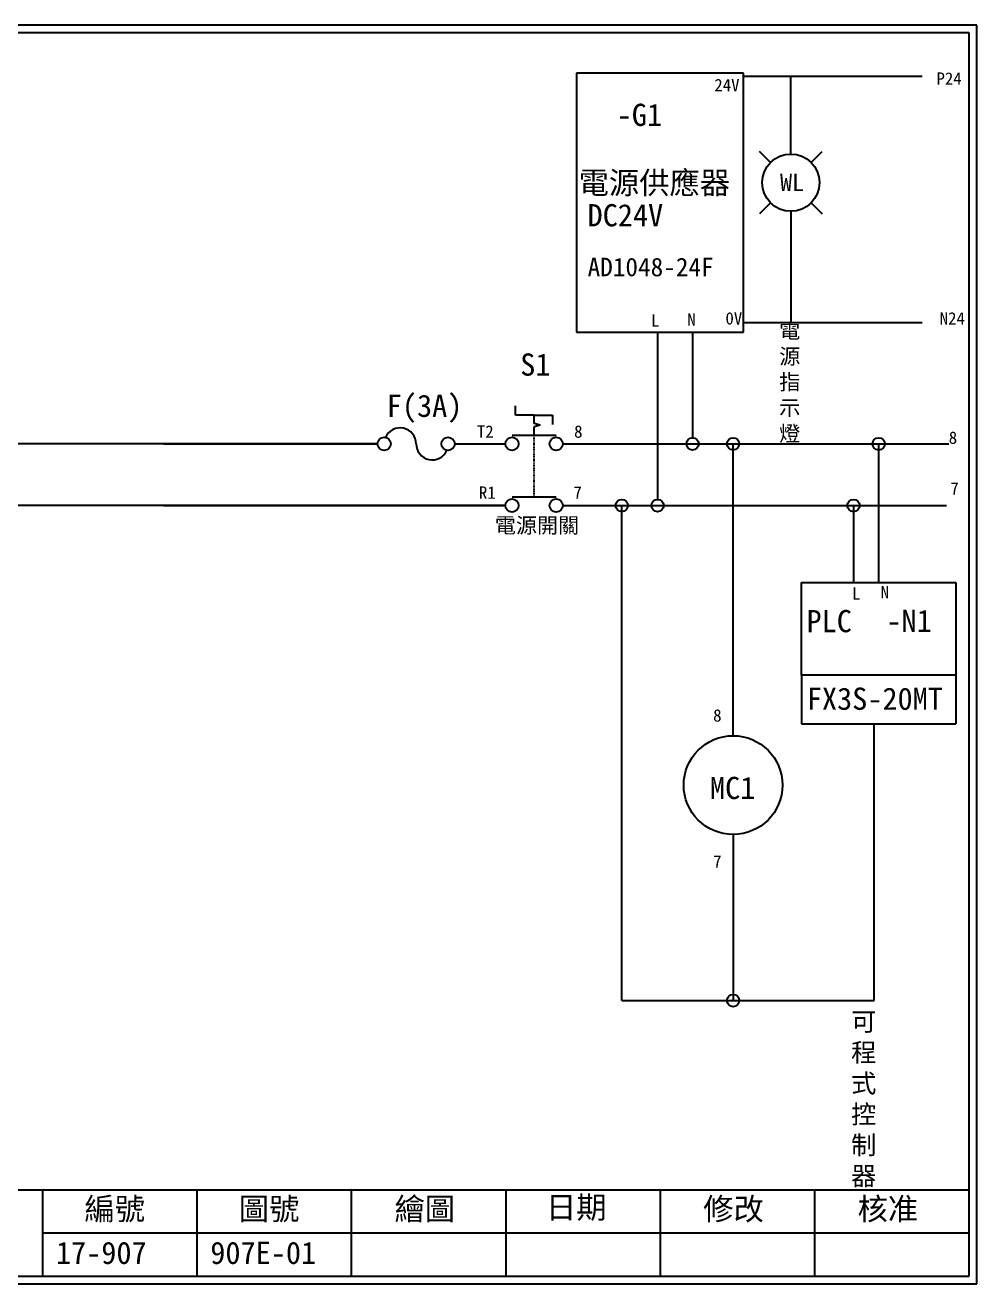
# Model space of a CAD drawing. Extents: x 10 to 297, y 3 to 207.
# Drawn here: x 142.9 to 297, y 3 to 207 of the extents above; entities that cross this region are included whole.
import ezdxf
from ezdxf.enums import TextEntityAlignment as Align

# ---------------------------------------------------------------- set-up
doc = ezdxf.new("R2010")
doc.units = 0
doc.linetypes.add('DASHED', pattern=[0.2, 0.1, -0.1])
doc.layers.get('0').update_dxf_attribs({"linetype": 'CONTINUOUS'})
for name, color, linetype in [('7', 7, 'CONTINUOUS'), ('圖框層', 7, 'CONTINUOUS'), ('標尺寸層', 3, 'CONTINUOUS')]:
    doc.layers.add(name, color=color, linetype=linetype)
doc.styles.add('CNS', font='romanc.shx', dxfattribs={"bigfont": 'chineset.shx'})
doc.styles.add('STSL', font='kaiu.ttf')

# ---------------------------------------------------------------- blocks, each defined once
blk = doc.blocks.new('FUSE')
at = {"color": 7}
for p, q in [((0, 0), (2.14, 0)), ((14.64, 0), (16.78, 0))]:
    blk.add_line(p, q, dxfattribs=at)
for centre in [(3.21, 0), (13.56, 0)]:
    blk.add_circle(centre, 1.07)
for centre, start, end in [((5.8, 0), 0, 156.116), ((10.98, 0), 180, 336.116)]:
    blk.add_arc(centre, 2.59, start, end, dxfattribs=at)

msp = doc.modelspace()

# ---------------------------------------------------------------- linework, layer by layer
for p, q in [((259.19, 199.2), (232.19, 199.2)), ((232.19, 199.2), (232.19, 157.2)), ((259.19, 157.2), (259.19, 199.2)), ((288.16, 198.67), (259.19, 198.67)), ((266.88, 189.99), (266.88, 198.67)), ((266.88, 186.09), (266.88, 189.99)), ((263.6, 184.73), (261.83, 186.5)), ((270.16, 184.73), (271.93, 186.5)), ((263.6, 178.17), (261.83, 176.4)), ((270.16, 178.17), (271.93, 176.4)), ((266.88, 176.81), (266.88, 172.86)), ((266.88, 172.86), (266.88, 158.72)), ((232.19, 157.2), (255.19, 157.2)), ((245.3, 157.2), (245.3, 130.12)), ((250.97, 157.2), (250.97, 140.12)), ((255.19, 157.2), (259.19, 157.2)), ((288.16, 158.72), (259.19, 158.72)), ((222.3, 143.77), (222.3, 145.27)), ((225.3, 143.77), (222.3, 143.77)), ((225.3, 143.77), (228.3, 143.77)), ((228.3, 143.77), (228.3, 142.27)), ((226.3, 142.16), (225.3, 142.43)), ((226.3, 142.16), (225.3, 141.89)), ((199.95, 139.12), (42.17, 139.12)), ((165.27, 139.12), (199.95, 139.12)), ((212.45, 139.12), (220.66, 139.12)), ((212.45, 139.12), (220.66, 139.12)), ((214.59, 139.12), (220.66, 139.12)), ((229.94, 139.12), (292.46, 139.12)), ((281.11, 116.64), (281.11, 139.12)), ((220.66, 129.12), (22.17, 129.12)), ((165.27, 129.12), (220.66, 129.12)), ((229.94, 129.12), (292.09, 129.12)), ((268.61, 116.64), (293.61, 116.64)), ((268.61, 101.64), (268.61, 116.64)), ((293.61, 116.64), (293.61, 101.64)), ((293.61, 101.64), (268.61, 101.64))]:
    msp.add_line(p, q)
for centre, radius in [((266.88, 181.45), 4.64), ((250.97, 139.12), 1), ((257.53, 139.12), 1), ((245.3, 129.12), 1), ((257.53, 83.82), 8), ((257.53, 48.91), 1)]:
    msp.add_circle(centre, radius)
at = {"layer": '7'}
for p, q in [((225.3, 142.43), (225.3, 143.77)), ((225.3, 140.55), (225.3, 141.89)), ((221.73, 140.55), (228.87, 140.55)), ((221.73, 130.55), (228.87, 130.55))]:
    msp.add_line(p, q, dxfattribs=at)
at = {"layer": '7', "linetype": 'DASHED'}
msp.add_line((225.3, 130.55), (225.3, 140.55), dxfattribs=at)
at = {"layer": '7'}
for centre in [(221.73, 139.12), (228.87, 139.12), (221.73, 129.12), (228.87, 129.12)]:
    msp.add_circle(centre, 1.07, dxfattribs=at)
at = {"layer": '圖框層', "color": 7}
for p, q in [((297, 206.97), (10, 206.97)), ((297, 3), (297, 206.97)), ((295.75, 205.72), (11.25, 205.72)), ((295.75, 4.25), (295.75, 205.72)), ((11.25, 18.25), (295.75, 18.25)), ((145.75, 4.25), (145.75, 18.25)), ((170.75, 4.25), (170.75, 18.25)), ((195.75, 4.25), (195.75, 18.25)), ((220.75, 4.25), (220.75, 18.25)), ((245.75, 4.25), (245.75, 18.25)), ((270.75, 4.25), (270.75, 18.25)), ((145.75, 11.25), (295.75, 11.25)), ((11.25, 4.25), (295.75, 4.25)), ((10, 3), (297, 3))]:
    msp.add_line(p, q, dxfattribs=at)
at = {"layer": '標尺寸層', "color": 7}
for p, q in [((257.53, 91.82), (257.53, 139.12)), ((239.5, 48.91), (239.5, 129.12)), ((277.03, 129.15), (277.03, 116.64)), ((268.61, 101.64), (268.61, 93.73)), ((293.61, 101.64), (293.61, 93.73)), ((268.61, 93.73), (293.61, 93.73)), ((280.38, 48.91), (280.38, 93.73)), ((257.53, 75.82), (257.53, 48.91)), ((239.5, 48.91), (280.38, 48.91))]:
    msp.add_line(p, q, dxfattribs=at)
for centre in [(281.11, 139.12), (239.5, 129.12), (277.03, 129.12)]:
    msp.add_circle(centre, 1, dxfattribs=at)

# ---------------------------------------------------------------- block references
at = {"color": 7}
msp.add_blockref('FUSE', (197.81, 139.12), dxfattribs=at)

# ---------------------------------------------------------------- texts
msp.add_text('WL', height=2.856, dxfattribs=at).set_placement((267.08, 181.5), align=Align.MIDDLE_CENTER)
at = {"layer": '圖框層', "color": 4, "style": 'STSL'}
for s, height, p in [('24V', 2, (254.49, 196.26)), ('P24', 2, (290.47, 197.32)), ('-G1', 3.6, (238.68, 190.64)), ('電源供應器', 3.6, (232.5, 179.63)), ('DC24V', 3.6, (233.96, 174.37)), ('AD1048-24F', 3, (233.97, 166.28)), ('L', 2, (244.26, 158.11)), ('N', 2, (250.12, 158.26)), ('0V', 2, (256.29, 158.46)), ('N24', 2, (290.99, 158.46)), ('S1', 3.6, (223.06, 150.17)), ('F(3A)', 3.6, (201.44, 143.49)), ('T2', 2, (216.03, 140.11)), ('8', 2, (231.78, 140.11)), ('8', 2, (292.46, 139.12)), ('7', 2, (292.73, 130.9)), ('R1', 2, (216.36, 130.22)), ('7', 2, (231.68, 130.22)), ('L', 2, (276.8, 113.88)), ('N', 2, (281.44, 114.06)), ('PLC', 3.6, (269.42, 108.6)), ('-N1', 3.6, (282.36, 108.64)), ('FX3S-20MT', 3.6, (269.47, 96.02)), ('8', 2, (254.3, 94.11)), ('MC1', 3.6, (253.78, 81.56)), ('7', 2, (254.3, 70.42)), ('編號', 3.6, (152.47, 13.34)), ('圖號', 3.6, (177.47, 13.34)), ('繪圖', 3.6, (202.69, 13.34)), ('日期', 3.6, (227.22, 13.59)), ('修改', 3.6, (252.69, 13.34)), ('核准', 3.6, (277.69, 13.34)), ('17-907', 3.6, (147.86, 6.22)), ('907E-01', 3.6, (172.86, 6.22))]:
    msp.add_text(s, height=height, dxfattribs=at).set_placement(p)
at = {"layer": '標尺寸層', "color": 7, "attachment_point": 1, "style": 'CNS'}
for s, insert, char_height, width in [('{\\fDFKai-SB|b0|i0|c136|p65;電\\P源指示燈}', (265, 158.72), 2.5, 4.1392), ('{\\fDFKai-SB|b0|i0|c136|p65;電源開關}', (218.95, 127.16), 2.5, 14.0847), ('{\\fDFKai-SB|b0|i0|c136|p65;可程式控制器}', (276.64, 46.99), 3, 5.4243)]:
    msp.add_mtext(s, dxfattribs=dict(at, insert=insert, char_height=char_height, width=width))

doc.saveas('drawing.dxf')
